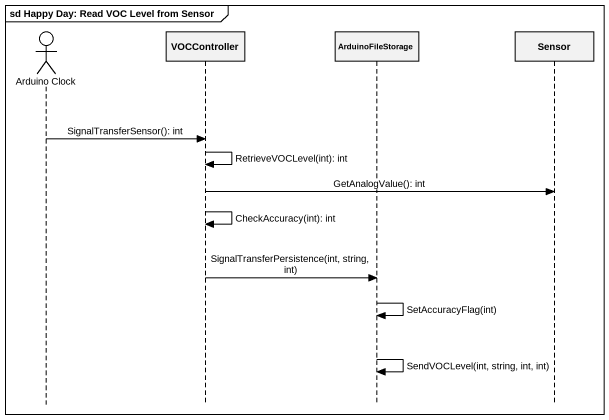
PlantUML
@startuml
mainframe sd Happy Day: Read VOC Level from Sensor
hide footbox
actor "Arduino Clock" as Arduino_Clock
participant VOCController
participant ArduinoFileStorage
participant Sensor

Arduino_Clock -> VOCController : SignalTransferSensor(): int
VOCController -> VOCController : RetrieveVOCLevel(int): int
VOCController -> Sensor : GetAnalogValue(): int
VOCController -> VOCController : CheckAccuracy(int): int
VOCController -> ArduinoFileStorage : SignalTransferPersistence(int, string, int)
ArduinoFileStorage -> ArduinoFileStorage : SetAccuracyFlag(int)
ArduinoFileStorage -> ArduinoFileStorage : SendVOCLevel(int, string, int, int)
@enduml
